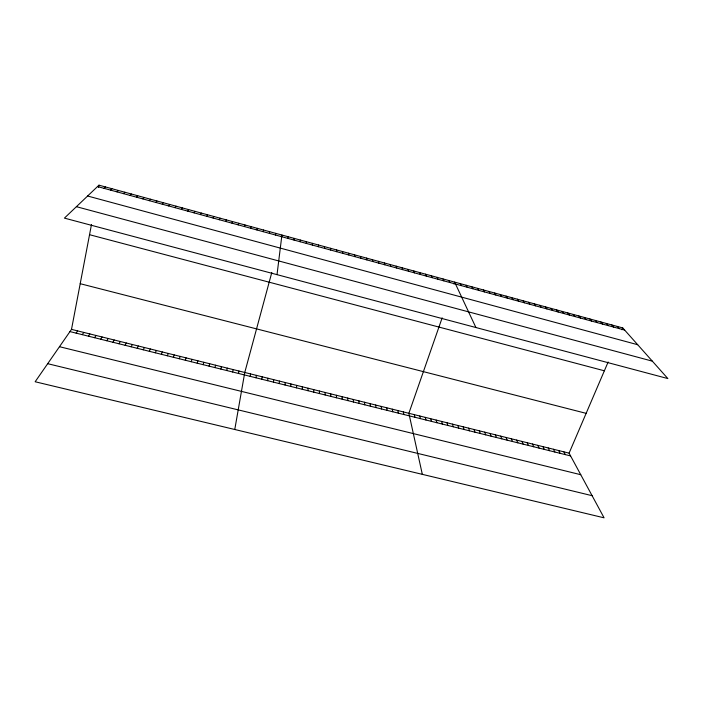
<?xml version="1.0" encoding="UTF-8"?>
<svg xmlns="http://www.w3.org/2000/svg" width="703" height="703" viewBox="0 0 703 703"><rect width="100%" height="100%" fill="white"/><g stroke="black" fill="none" stroke-linecap="round" stroke-linejoin="round"><path stroke-width="1.05" d="M312.404 245.066L312.413 243.343M308.019 390.719L308.046 388.214M302.281 389.295L302.352 386.791M306.297 243.405L306.341 241.691M296.534 387.863L296.64 385.376M300.172 241.735L300.26 240.031M290.778 386.439L290.919 383.952M285.014 385.007L285.19 382.529M294.03 240.066L294.162 238.37M279.232 383.566L279.442 381.096M273.449 382.133L273.695 379.664M287.887 238.396L288.054 236.709M267.65 380.692L267.931 378.232M277.017 274.645L281.929 235.039L281.393 237.034M261.841 379.251L262.157 376.799M256.015 377.801L256.367 375.358M275.55 235.03L275.796 233.37M250.18 376.351L250.576 373.917M269.363 233.352L269.653 231.691M234.767 429.498L244.767 372.467L271.797 272.518M71.504 329.373L569.087 453.145L604.079 517.821L35.15 381.755L71.504 329.373L91.478 224.547M98.578 187.279L98.974 185.179L622.735 327.923L667.85 378.566L64.421 218.115L98.974 185.179M238.484 373.451L238.95 371.026M263.168 231.665L263.493 230.013M232.623 371.992L233.124 369.576M226.744 370.534L227.28 368.126M256.955 229.969L257.324 228.334M220.856 369.075L221.427 366.667M214.96 367.607L215.566 365.209M250.734 228.273L251.147 226.647M209.046 366.14L209.696 363.75M244.495 226.577L244.952 224.96M203.132 364.672L203.817 362.282M197.192 363.196L197.921 360.815M238.247 224.881L238.739 223.264M191.251 361.72L192.016 359.347M231.981 223.176L232.526 221.577M185.293 360.244L186.093 357.88M442.161 317.844L408.865 413.294L422.327 474.349M453.971 284.012L454.63 282.105L475.913 327.528M179.327 358.758L180.17 356.403M225.707 221.463L226.287 219.872M173.351 357.273L174.23 354.927M167.367 355.788L168.281 353.442M219.424 219.749L220.048 218.176M161.365 354.294L162.314 351.957M213.123 218.035L213.791 216.471M155.354 352.801L156.338 350.472M569.087 453.145L608.139 361.992M621.953 329.733L622.735 327.923M149.326 351.307L150.354 348.987M206.814 216.322L207.517 214.758M143.289 349.813L144.361 347.493M137.243 348.31L138.35 345.999M200.487 214.6L201.234 213.044M131.189 346.807L132.331 344.505M194.151 212.868L194.942 211.331M125.116 345.296L126.303 343.002M119.035 343.785L120.266 341.5M187.798 211.146L188.632 209.608M112.946 342.273L114.211 339.997M106.838 340.753L108.139 338.486M181.436 209.415L182.314 207.886M100.722 339.241L102.067 336.974M175.065 207.675L175.978 206.164M94.597 337.712L95.977 335.463M88.455 336.192L89.879 333.943M168.667 205.935L169.634 204.432M82.304 334.663L83.762 332.422M76.135 333.134L77.638 330.902M162.27 204.195L163.281 202.701M155.855 202.446L156.91 200.961M149.423 200.698L150.521 199.221M142.981 198.94L144.124 197.481M136.531 197.183L137.718 195.733M130.064 195.425L131.294 193.984M123.579 193.659L124.853 192.227M117.085 191.893L118.403 190.469M110.573 190.118L111.944 188.712M104.053 188.342L105.468 186.945M47.69 363.688L592.102 495.685M59.474 346.702L580.757 474.71M69.957 331.596L570.59 455.922M80.204 283.696L586.135 413.346M89.545 234.705L604.369 370.797M76.407 206.682L652.331 361.149M87.611 196.005L637.7 344.725M97.524 186.567L624.659 330.085M617.287 326.438L619.176 328.591M611.821 324.944L613.684 327.097M606.346 323.459L608.174 325.594M600.872 321.965L602.664 324.092M595.379 320.463L597.137 322.589M589.87 318.969L591.601 321.086M584.36 317.466L586.056 319.575M578.833 315.955L580.502 318.064M573.305 314.452L574.931 316.543M567.76 312.94L569.36 315.023M562.207 311.42L563.771 313.503M556.635 309.909L558.173 311.983M551.064 308.389L552.558 310.454M545.475 306.868L546.943 308.925M539.878 305.339L541.31 307.387M534.271 303.81L535.668 305.849M528.656 302.281L530.018 304.311M523.023 300.743L524.35 302.773M517.382 299.206L518.673 301.227M511.731 297.668L512.997 299.68M506.072 296.13L507.294 298.125M500.404 294.583L501.59 296.578M494.719 293.028L495.87 295.023M489.024 291.481L490.14 293.459M483.321 289.926L484.402 291.894M477.609 288.371L478.655 290.33M563.885 451.853L565.361 454.621M558.674 450.553L560.115 453.321M471.88 286.806L472.891 288.766M553.446 449.252L554.86 452.02M548.217 447.952L549.605 450.711M466.142 285.242L467.117 287.193M542.98 446.651L544.333 449.402M460.395 283.678L461.335 285.611M537.725 445.342L539.052 448.092M532.47 444.032L533.762 446.783M527.197 442.723L528.463 445.465M521.916 441.414L523.155 444.147M448.839 280.532L449.709 282.448M516.635 440.096L517.839 442.828M443.031 278.95L443.865 280.857M511.336 438.777L512.513 441.502M506.028 437.459L507.171 440.175M437.222 277.36L438.013 279.267M500.712 436.141L501.828 438.848M495.387 434.814L496.467 437.521M431.387 275.769L432.152 277.667M490.053 433.487L491.107 436.185M425.552 274.179L426.273 276.068M484.71 432.152L485.729 434.849M479.349 430.825L480.342 433.514M419.7 272.588L420.385 274.469M473.989 429.489L474.947 432.169M468.611 428.153L469.542 430.834M413.839 270.989L414.489 272.861M463.233 426.818L464.129 429.489M407.968 269.39L408.575 271.253M457.838 425.473L458.708 428.136M452.433 424.129L453.268 426.791M402.081 267.781L402.652 269.636M447.02 422.784L447.829 425.438M441.598 421.431L442.372 424.085M396.184 266.173L396.72 268.028M436.168 420.086L436.906 422.723M390.279 264.565L390.771 266.402M430.728 418.724L431.431 421.369M425.28 417.371L425.948 420.007M384.356 262.957L384.813 264.785M419.814 416.018L420.456 418.637M414.339 414.656L414.955 417.274M378.425 261.34L378.847 263.159M372.485 259.715L372.871 261.534M403.346 411.914L403.891 414.524M397.828 410.543L398.337 413.144M366.527 258.098L366.878 259.899M392.292 409.164L392.766 411.765M386.747 407.784L387.186 410.376M360.569 256.472L360.867 258.265M381.193 406.404L381.606 408.988M354.584 254.838L354.857 256.621M375.63 405.025L376.008 407.599M370.05 403.636L370.393 406.211M348.6 253.212L348.829 254.987M364.47 402.248L364.778 404.814M358.873 400.851L359.145 403.417M342.598 251.569L342.783 253.344M353.266 399.462L353.512 402.019M336.588 249.934L336.737 251.692M347.651 398.065L347.862 400.613M342.027 396.668L342.203 399.207M330.559 248.291L330.674 250.04M336.386 395.262L336.526 397.801M324.522 246.648L324.593 248.387M330.744 393.856L330.849 396.387M325.085 392.45L325.155 394.972M318.477 244.996L318.503 246.727M319.417 391.044L319.452 393.557M313.74 389.629L313.74 392.142"/></g></svg>
